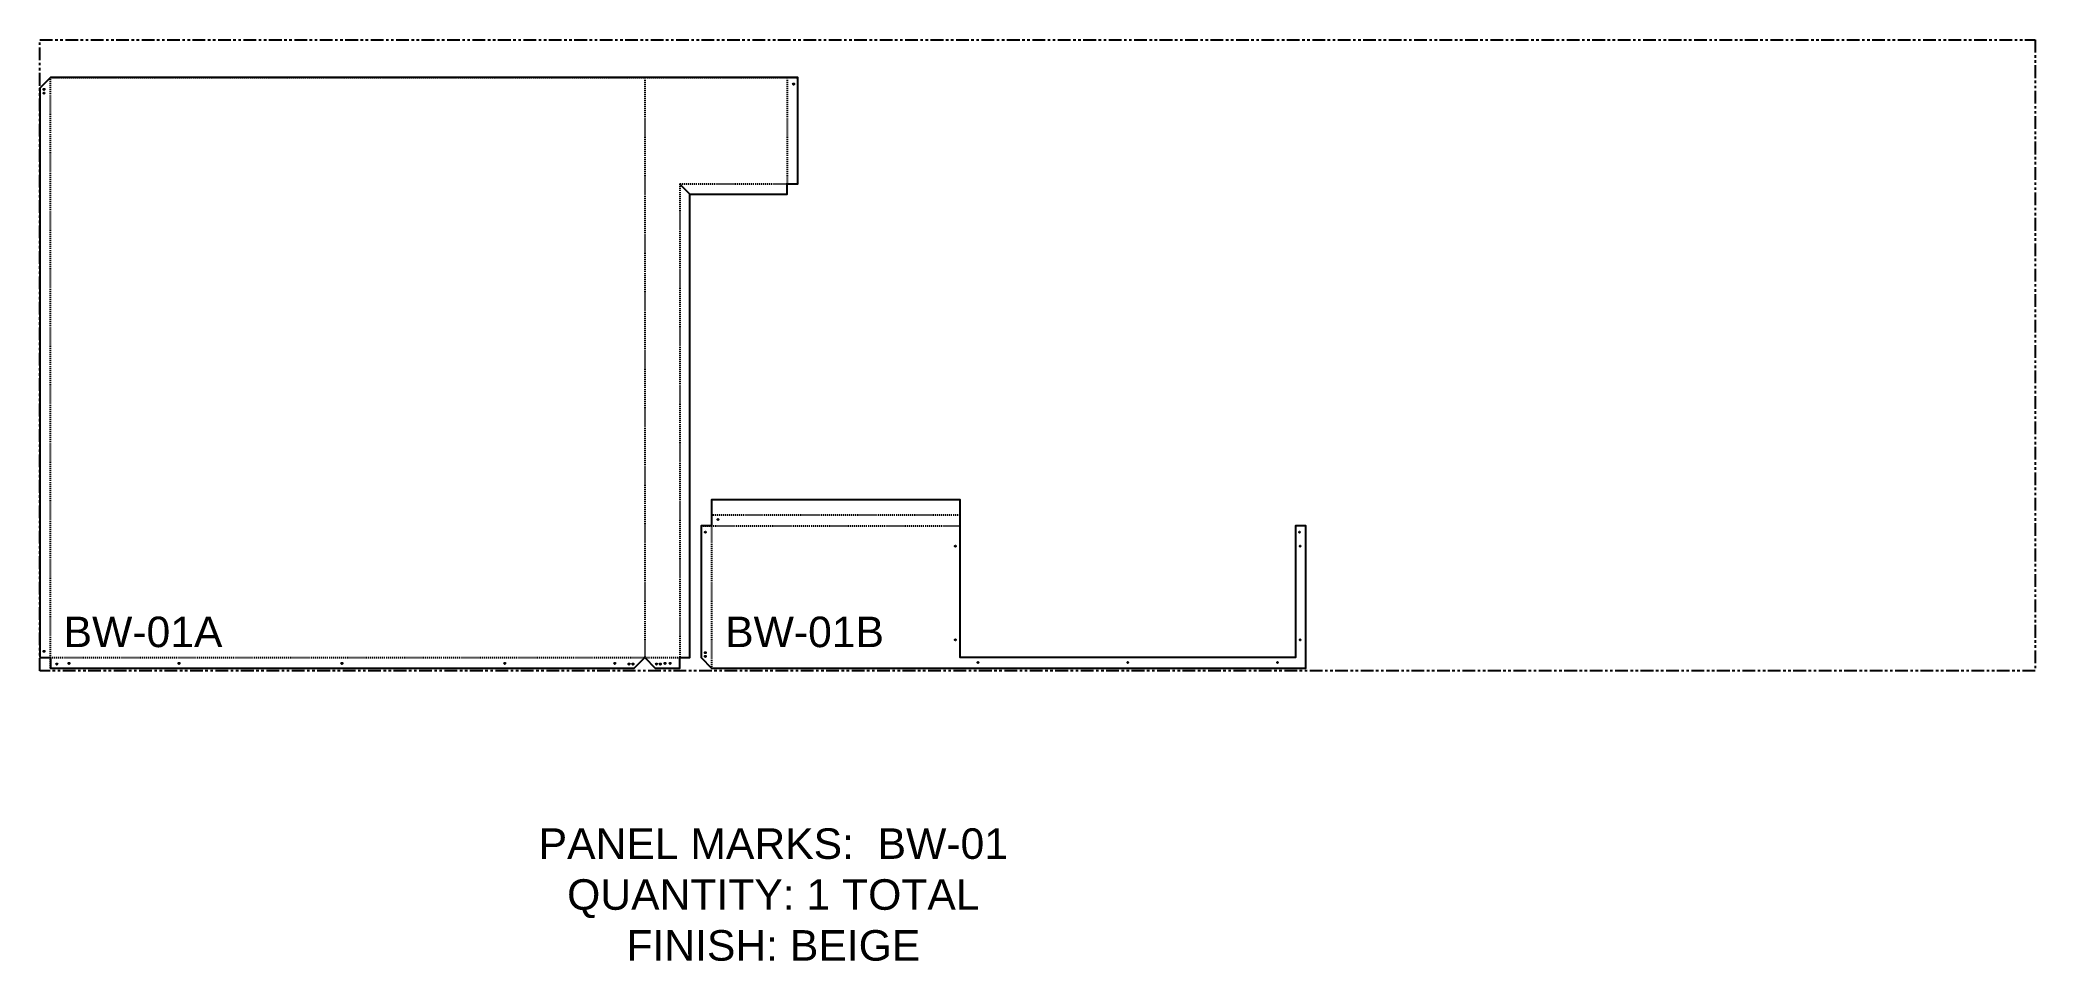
# Model space of a CAD drawing. Header units: inches. Extents: x 0 to 196, y -29 to 62.
import ezdxf

# ---------------------------------------------------------------- set-up
doc = ezdxf.new("R2010")
doc.units = ezdxf.units.IN
doc.header["$MEASUREMENT"] = 0
doc.linetypes.add('HIDDEN', pattern=[0.375, 0.25, -0.125])
doc.linetypes.add('PHANTOM', pattern=[2.5, 1.25, -0.25, 0.25, -0.25, 0.25, -0.25])
for name, color, linetype in [('CUT', 7, 'Continuous'), ('HOLES', 6, 'Continuous'), ('RELIEF', 82, 'Continuous'), ('ROUT', 1, 'HIDDEN'), ('SHEET', 5, 'PHANTOM'), ('TEXT', 2, 'PHANTOM')]:
    doc.layers.add(name, color=color, linetype=linetype)
doc.styles.get("Standard").update_dxf_attribs({"font": 'arial.ttf'})

msp = doc.modelspace()

# ---------------------------------------------------------------- linework, layer by layer
at = {"layer": 'CUT'}
for points in [[(0, 1.29), (1.04, 1.29), (1.04, 0.25), (58.38, 0.25), (59.41, 1.29), (60.45, 0.25), (62.85, 0.25), (62.85, 1.29), (63.85, 1.29), (63.85, 46.85), (73.41, 46.85), (73.41, 47.85), (74.45, 47.85), (74.45, 58.29), (1.04, 58.29), (0, 57.25)], [(65.99, 0.25), (124.37, 0.25), (124.37, 14.25), (123.33, 14.25), (123.33, 1.29), (90.4, 1.29), (90.4, 16.79), (65.99, 16.79), (65.99, 14.25), (64.95, 14.25), (64.95, 1.29)]]:
    msp.add_lwpolyline(points, close=True, dxfattribs=at)
at = {"layer": 'HOLES', "ltscale": 0.25}
for centre in [(0.41, 57.13), (74.04, 57.66), (0.41, 56.76), (66.62, 14.87), (65.37, 13.62), (89.93, 12.25), (123.74, 13.62), (123.8, 12.25), (0.41, 1.91), (89.93, 3.04), (123.8, 3.04), (1.66, 0.66), (2.86, 0.72), (13.67, 0.72), (29.67, 0.72), (45.67, 0.72), (56.48, 0.72), (57.88, 0.66), (58.26, 0.66), (60.57, 0.66), (60.94, 0.66), (61.41, 0.72), (61.91, 0.72), (65.37, 1.78), (65.37, 1.41), (92.16, 0.81), (106.87, 0.81), (121.58, 0.81)]:
    msp.add_circle(centre, 0.0625, dxfattribs=at)
at = {"layer": 'RELIEF'}
msp.add_line((62.94, 47.76), (63.85, 46.85), dxfattribs=at)
at = {"layer": 'ROUT', "ltscale": 0.25}
for p, q in [((59.41, 58.29), (59.41, 1.29)), ((73.41, 58.29), (73.41, 47.85)), ((62.85, 47.85), (62.85, 1.29)), ((62.85, 47.85), (73.41, 47.85)), ((64.95, 14.25), (90.4, 14.25)), ((0, 1.29), (62.85, 1.29))]:
    msp.add_line(p, q, dxfattribs=at)
for points in [[(1.04, 0.25), (1.04, 58.29), (74.45, 58.29)], [(90.4, 15.29), (65.99, 15.29), (65.99, 0.25), (124.37, 0.25), (124.37, 14.25), (123.33, 14.25)]]:
    msp.add_lwpolyline(points, dxfattribs=at)
at = {"layer": 'SHEET'}
msp.add_lwpolyline([(0, 62), (196, 62), (196, 0), (0, 0)], close=True, dxfattribs=at)

# ---------------------------------------------------------------- texts
at = {"layer": 'TEXT', "char_height": 3, "attachment_point": 5}
for s, insert in [('BW-01A', (10.13, 3.8)), ('BW-01B', (75.12, 3.8)), ('PANEL MARKS:  BW-01\\PQUANTITY: 1 TOTAL\\PFINISH: BEIGE', (72.05, -22.01))]:
    msp.add_mtext_dynamic_manual_height_columns(s, width=199.7409, gutter_width=1, heights=[0], dxfattribs=dict(at, insert=insert))

doc.saveas('drawing.dxf')
